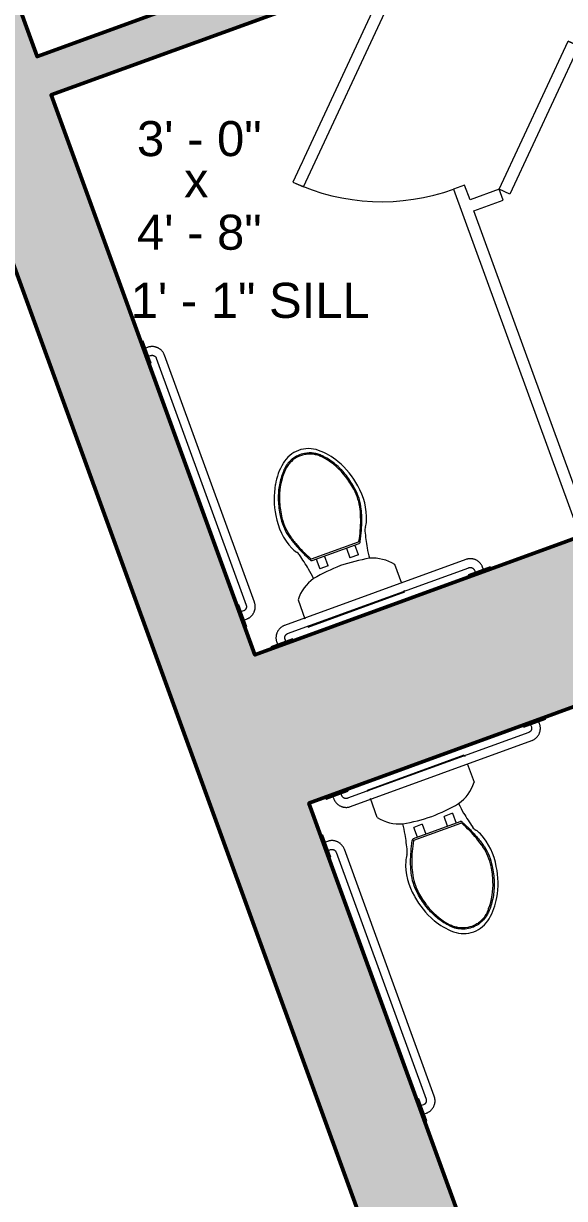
# Model space of a CAD drawing. Header units: inches. Extents: x -2078 to 106214, y -964 to 6385.
# Drawn here: x 8342.6 to 8435.2, y 4435.1 to 4636.2 of the extents above; entities that cross this region are included whole.
import ezdxf

# ---------------------------------------------------------------- set-up
doc = ezdxf.new("R2010")
doc.units = ezdxf.units.IN
doc.header["$MEASUREMENT"] = 0
for name, color, linetype, lineweight in [('A-ANNO', 2, 'Continuous', 5), ('A-ANNO-DIMS', 1, 'Continuous', 9), ('A-DOOR', 1, 'Continuous', 18), ('A-FIXT', 150, 'Continuous', 9), ('A-GENM', 13, 'Continuous', 9), ('A-WALL', 3, 'Continuous', 40)]:
    doc.layers.add(name, color=color, linetype=linetype, lineweight=lineweight)
doc.layers.add('A-HATCH', color=9, linetype='Continuous')
doc.styles.add('Arial_1', font='arial.ttf', dxfattribs={"height": 0.0625})
doc.styles.add('Arial_2', font='arial.ttf', dxfattribs={"height": 3})
doc.styles.add('Jay Cad', font='arial.ttf', dxfattribs={"height": 0.125})
doc.dimstyles.new('Jay Cad - DIMS', dxfattribs={"dimtxt": 0.125, "dimasz": 0.09375, "dimexe": 0.09375, "dimexo": 0.09375, "dimgap": 0.046875, "dimtad": 1, "dimdec": 1, "dimzin": 0, "dimdsep": 46, "dimlunit": 4, "dimtxsty": 'Jay Cad', "dimblk": 'ARCHTICK', "dimcen": 0.09, "dimclrd": 1, "dimclre": 1, "dimclrt": 256, "dimadec": 0, "dimazin": 0, "dimtfac": 1, "dimtdec": 1, "dimtofl": 0, "dimtmove": 1, "dimatfit": 3, "dimfxl": 1, "dimtolj": 1, "dimtzin": 0, "dimarcsym": 0})

# ---------------------------------------------------------------- blocks, each defined once
blk = doc.blocks.new('JC_DOOR_SINGLE PANEL - SINGLE DOOR-1494747-Munger Science Center _ Ahmanson Lecture Hall-1st Floor')
at = {"layer": 'A-DOOR', "lineweight": 20}
for p, q in [((-7.46, 26.46), (-8.87, 25.04)), ((18, 1), (-7.46, 26.46)), ((-8.87, 25.04), (16.59, -0.41)), ((16.59, -0.41), (18, 1))]:
    blk.add_line(p, q, dxfattribs=at)
at = {"layer": 'A-DOOR', "lineweight": 9}
blk.add_arc((18, 1), 36, 135, 180, dxfattribs=at)
blk = doc.blocks.new('JC_DOOR_SINGLE PANEL - SINGLE DOOR-1495597-Munger Science Center _ Ahmanson Lecture Hall-1st Floor')
at = {"layer": 'A-DOOR', "lineweight": 20}
for p, q in [((-7.21, -19.38), (12.59, 0.41)), ((12.59, 0.41), (14, -1)), ((14, -1), (-5.8, -20.8)), ((-5.8, -20.8), (-7.21, -19.38))]:
    blk.add_line(p, q, dxfattribs=at)
at = {"layer": 'A-DOOR', "lineweight": 9}
blk.add_arc((14, -1), 28, 180, 225, dxfattribs=at)
blk = doc.blocks.new('BEST_Toilet-Floor_Mount-KOHLER-Cimarron-K-5310 - Not A Type-See Type Catalog-832360-Munger Science Center _ Ahmanson Lecture Hall-1st Floor')
at = {"layer": 'A-FIXT'}
for p, q in [((8.81, -1), (-8.81, -1)), ((-8.81, -1), (-8.81, -1.27)), ((8.81, -1.27), (8.81, -1)), ((-8.81, -2.53), (-8.81, -5.97)), ((8.81, -5.97), (8.81, -2.53)), ((-3.52, -9.7), (-1.99, -9.7)), ((-3.52, -9.7), (-3.52, -11.48)), ((-1.99, -11.48), (-1.99, -9.7)), ((1.99, -9.7), (3.52, -9.7)), ((1.99, -9.7), (1.99, -11.48)), ((3.52, -11.48), (3.52, -9.7)), ((4.25, -11.48), (-4.3, -11.48)), ((4.25, -11.78), (-4.3, -11.78))]:
    blk.add_line(p, q, dxfattribs=at)
for centre, radius, start, end in [((-3.19, -1.64), 7.1, 217.5906, 254.5518), ((3.19, -1.64), 7.1, 285.4482, 322.4094), ((-23.44, -6.86), 18.43, 349.205, 354.9347), ((0.79, 24.01), 33.02, 259.7563, 268.6223), ((-0.79, 24.01), 33.02, 271.3777, 280.2437), ((23.44, -6.86), 18.43, 185.0653, 190.795), ((-51.02, -1.6), 46.51, 345.6648, 349.205), ((-4.3, -11.77), 0.299, 90, 175.6962), ((4.25, -11.77), 0.299, 4.3025, 90), ((51.02, -1.6), 46.51, 190.795, 194.3352), ((-3.34, -16.09), 3.75, 141.6816, 157.4214), ((-7.65, -12.68), 1.75, 321.6816, 345.6648), ((7.65, -12.68), 1.75, 194.3352, 218.3184), ((3.34, -16.09), 3.75, 22.5786, 38.3184), ((3.26, -18.83), 10.9, 157.4214, 190.5786), ((-3.26, -18.83), 10.9, 349.4214, 22.5786), ((6.84, -18.72), 14.45, 188.417, 209.583), ((-6.84, -18.72), 14.45, 330.417, 351.583), ((3.58, -20.57), 10.69, 209.583, 230.417), ((-3.58, -20.57), 10.69, 309.583, 330.417), ((0.06, -24.83), 5.17, 230.417, 269.359), ((-0.06, -24.83), 5.17, 270.641, 309.583)]:
    blk.add_arc(centre, radius, start, end, dxfattribs=at)
for centre, major_axis, ratio, start_param, end_param in [((14.76, -22.69), (-6.72, 21.01), 0.99726, 0.748253, 0.914402), ((-4.29, -11.92), (-0.144, 0), 0.998055, 4.719691, 5.772222), ((4.25, -11.92), (0.144, 0), 0.99807, 0.508647, 1.561187), ((-14.8, -22.7), (5.52, 21.36), 0.996876, 5.312572, 5.478562), ((10.53, -21.15), (-5.73, 16.58), 0.997479, 0.891055, 0.994325), ((-10.58, -21.15), (5.42, 16.69), 0.997344, 5.270344, 5.373801), ((2.53, -19.12), (-5.56, 7.41), 0.998758, 0.685563, 1.075947), ((-2.58, -19.12), (5.48, 7.47), 0.998725, 5.196526, 5.58692), ((10.16, -17.99), (-7.42, 15.32), 0.996871, 1.268614, 1.423842), ((-10.22, -17.99), (7.53, 15.27), 0.997058, 4.86643, 5.021783), ((5.05, -19.56), (-6.32, 9.77), 0.999003, 1.302763, 1.707421), ((-5.1, -19.56), (6.48, 9.66), 0.999368, 4.593631, 4.996279), ((5.41, -19.26), (-8.84, 8.28), 0.998783, 1.463765, 1.511024), ((-5.46, -19.26), (8.86, 8.26), 0.998854, 4.77451, 4.823535)]:
    blk.add_ellipse(centre, major_axis=major_axis, ratio=ratio, start_param=start_param, end_param=end_param, dxfattribs=at)
for points in [[(-4.59, -11.75), (-4.9, -12.29), (-5.45, -13.39), (-5.92, -14.53), (-6.13, -15.11)], [(6.08, -15.1), (5.87, -14.53), (5.4, -13.39), (4.85, -12.29), (4.54, -11.75)], [(-6.13, -15.11), (-6.23, -15.4), (-6.42, -15.97), (-6.59, -16.56), (-6.66, -16.86)], [(6.61, -16.86), (6.54, -16.56), (6.37, -15.97), (6.18, -15.39), (6.08, -15.1)], [(-6.66, -16.86), (-6.81, -17.46), (-6.98, -18.68), (-6.92, -19.92), (-6.82, -20.53)], [(6.78, -20.53), (6.87, -19.92), (6.93, -18.68), (6.76, -17.46), (6.61, -16.86)], [(-6.82, -20.53), (-6.76, -20.97), (-6.59, -21.84), (-6.36, -22.7), (-6.22, -23.13)], [(6.17, -23.13), (6.31, -22.7), (6.54, -21.84), (6.71, -20.97), (6.78, -20.53)], [(-6.22, -23.13), (-5.98, -23.89), (-5.35, -25.36), (-4.43, -26.68), (-3.91, -27.28)], [(3.87, -27.26), (4.39, -26.66), (5.3, -25.35), (5.93, -23.89), (6.17, -23.13)], [(-3.91, -27.28), (-3.84, -27.35), (-3.72, -27.5), (-3.59, -27.64), (-3.52, -27.71)]]:
    blk.add_open_spline(points, degree=3, dxfattribs=at)
for points, knots in [([(-3.51, -27.71), (-3.33, -27.9), (-2.95, -28.25), (-2.07, -28.82), (-0.94, -29.2), (0.37, -29.25), (1.33, -29.05), (2.06, -28.75), (2.57, -28.47), (3.05, -28.12), (3.33, -27.86), (3.47, -27.71)], [0, 0, 0, 0, 0.1, 0.2, 0.4, 0.55, 0.7, 0.775, 0.85, 0.925, 1, 1, 1, 1]), ([(-3.37, -27.58), (-3.2, -27.76), (-2.83, -28.09), (-2.19, -28.5), (-1.5, -28.79), (-0.53, -29.04), (0.73, -29.04), (1.93, -28.63), (2.78, -28.09), (3.15, -27.76), (3.32, -27.58)], [0, 0, 0, 0, 0.1, 0.2, 0.3, 0.4, 0.6, 0.8, 0.9, 1, 1, 1, 1]), ([(3.47, -27.71), (3.53, -27.64), (3.67, -27.49), (3.8, -27.34), (3.87, -27.26)], [-1.50814179, -1.50814179, -1.50814179, -1.50814179, -1.48416303, -1.45965057, -1.45965057, -1.45965057, -1.45965057])]:
    blk.add_open_spline(points, degree=3, knots=knots, dxfattribs=at)
blk = doc.blocks.new('3 - 3-1497018-Munger Science Center _ Ahmanson Lecture Hall-1st Floor')
at = {"layer": 'A-GENM'}
for p, q in [((35.79, 7), (-9.21, 7)), ((-10.71, 4.37), (-12.71, 4.37)), ((-12.71, 4.37), (-12.71, 4)), ((-11.46, 4.75), (-11.46, 4.37)), ((-8.71, 4.37), (-10.71, 4.37)), ((-9.96, 4.37), (-9.96, 4.75)), ((-9.21, 5.5), (35.79, 5.5)), ((-8.71, 4), (-8.71, 4.37)), ((35.29, 4.37), (35.29, 4)), ((37.29, 4.37), (35.29, 4.37)), ((36.54, 4.75), (36.54, 4.37)), ((39.29, 4.37), (37.29, 4.37)), ((38.04, 4.37), (38.04, 4.75)), ((39.29, 4), (39.29, 4.37))]:
    blk.add_line(p, q, dxfattribs=at)
at = {"layer": 'A-GENM', "flags": 128}
for points in [[(-9.21, 7), (-9.3, 7), (-9.39, 6.99), (-9.48, 6.98), (-9.57, 6.97), (-9.66, 6.96), (-9.75, 6.94), (-9.83, 6.91), (-9.92, 6.89), (-10, 6.86), (-10.09, 6.82), (-10.17, 6.79), (-10.25, 6.75), (-10.33, 6.7), (-10.41, 6.66), (-10.48, 6.61), (-10.55, 6.55), (-10.63, 6.5), (-10.69, 6.44), (-10.76, 6.38), (-10.82, 6.32), (-10.89, 6.25), (-10.94, 6.18), (-11, 6.11), (-11.05, 6.04), (-11.1, 5.97), (-11.15, 5.89), (-11.19, 5.81), (-11.24, 5.73), (-11.27, 5.65), (-11.31, 5.57), (-11.34, 5.48), (-11.37, 5.4), (-11.39, 5.31), (-11.41, 5.22), (-11.43, 5.13), (-11.44, 5.04), (-11.45, 4.95), (-11.46, 4.86), (-11.46, 4.77), (-11.46, 4.75)], [(38.04, 4.75), (38.04, 4.84), (38.03, 4.93), (38.02, 5.02), (38.01, 5.11), (37.99, 5.2), (37.98, 5.28), (37.95, 5.37), (37.93, 5.46), (37.9, 5.54), (37.86, 5.63), (37.83, 5.71), (37.79, 5.79), (37.74, 5.87), (37.7, 5.95), (37.65, 6.02), (37.59, 6.09), (37.54, 6.16), (37.48, 6.23), (37.42, 6.3), (37.36, 6.36), (37.29, 6.43), (37.22, 6.48), (37.15, 6.54), (37.08, 6.59), (37.01, 6.64), (36.93, 6.69), (36.85, 6.73), (36.77, 6.78), (36.69, 6.81), (36.6, 6.85), (36.52, 6.88), (36.43, 6.91), (36.35, 6.93), (36.26, 6.95), (36.17, 6.97), (36.08, 6.98), (35.99, 6.99), (35.9, 7), (35.81, 7), (35.79, 7)], [(-9.96, 4.75), (-9.96, 4.78), (-9.96, 4.81), (-9.96, 4.84), (-9.95, 4.87), (-9.95, 4.9), (-9.94, 4.93), (-9.93, 4.96), (-9.92, 4.99), (-9.91, 5.01), (-9.9, 5.04), (-9.89, 5.07), (-9.88, 5.1), (-9.86, 5.12), (-9.85, 5.15), (-9.83, 5.17), (-9.81, 5.2), (-9.79, 5.22), (-9.77, 5.24), (-9.75, 5.27), (-9.73, 5.29), (-9.71, 5.31), (-9.69, 5.33), (-9.66, 5.35), (-9.64, 5.36), (-9.62, 5.38), (-9.59, 5.4), (-9.56, 5.41), (-9.54, 5.43), (-9.51, 5.44), (-9.48, 5.45), (-9.45, 5.46), (-9.43, 5.47), (-9.4, 5.48), (-9.37, 5.48), (-9.34, 5.49), (-9.31, 5.49), (-9.28, 5.5), (-9.25, 5.5), (-9.22, 5.5), (-9.21, 5.5)], [(35.79, 5.5), (35.82, 5.5), (35.85, 5.5), (35.88, 5.49), (35.91, 5.49), (35.94, 5.49), (35.97, 5.48), (36, 5.47), (36.03, 5.46), (36.05, 5.45), (36.08, 5.44), (36.11, 5.43), (36.14, 5.42), (36.16, 5.4), (36.19, 5.39), (36.21, 5.37), (36.24, 5.35), (36.26, 5.33), (36.28, 5.31), (36.31, 5.29), (36.33, 5.27), (36.35, 5.25), (36.37, 5.23), (36.39, 5.2), (36.4, 5.18), (36.42, 5.16), (36.44, 5.13), (36.45, 5.1), (36.46, 5.08), (36.48, 5.05), (36.49, 5.02), (36.5, 4.99), (36.51, 4.97), (36.52, 4.94), (36.52, 4.91), (36.53, 4.88), (36.53, 4.85), (36.54, 4.82), (36.54, 4.79), (36.54, 4.76), (36.54, 4.75)]]:
    blk.add_lwpolyline(points, dxfattribs=at)
blk = doc.blocks.new('3 - 3-1497162-Munger Science Center _ Ahmanson Lecture Hall-1st Floor')
at = {"layer": 'A-GENM'}
for p, q in [((23.79, 8), (-9.21, 8)), ((-9.21, 6.5), (23.79, 6.5)), ((-12.71, 5.37), (-12.71, 5)), ((-10.71, 5.37), (-12.71, 5.37)), ((-11.46, 5.75), (-11.46, 5.37)), ((-8.71, 5.37), (-10.71, 5.37)), ((-9.96, 5.37), (-9.96, 5.75)), ((-8.71, 5), (-8.71, 5.37)), ((23.29, 5.37), (23.29, 5)), ((25.29, 5.37), (23.29, 5.37)), ((24.54, 5.75), (24.54, 5.37)), ((27.29, 5.37), (25.29, 5.37)), ((26.04, 5.37), (26.04, 5.75)), ((27.29, 5), (27.29, 5.37))]:
    blk.add_line(p, q, dxfattribs=at)
at = {"layer": 'A-GENM', "flags": 128}
for points in [[(-9.21, 8), (-9.3, 8), (-9.39, 7.99), (-9.48, 7.98), (-9.57, 7.97), (-9.66, 7.96), (-9.75, 7.94), (-9.83, 7.91), (-9.92, 7.89), (-10, 7.86), (-10.09, 7.82), (-10.17, 7.79), (-10.25, 7.75), (-10.33, 7.7), (-10.41, 7.66), (-10.48, 7.61), (-10.55, 7.55), (-10.63, 7.5), (-10.69, 7.44), (-10.76, 7.38), (-10.82, 7.32), (-10.89, 7.25), (-10.94, 7.18), (-11, 7.11), (-11.05, 7.04), (-11.1, 6.97), (-11.15, 6.89), (-11.19, 6.81), (-11.24, 6.73), (-11.27, 6.65), (-11.31, 6.57), (-11.34, 6.48), (-11.37, 6.4), (-11.39, 6.31), (-11.41, 6.22), (-11.43, 6.13), (-11.44, 6.04), (-11.45, 5.95), (-11.46, 5.86), (-11.46, 5.77), (-11.46, 5.75)], [(-9.96, 5.75), (-9.96, 5.78), (-9.96, 5.81), (-9.96, 5.84), (-9.95, 5.87), (-9.95, 5.9), (-9.94, 5.93), (-9.93, 5.96), (-9.92, 5.99), (-9.91, 6.01), (-9.9, 6.04), (-9.89, 6.07), (-9.88, 6.1), (-9.86, 6.12), (-9.85, 6.15), (-9.83, 6.17), (-9.81, 6.2), (-9.79, 6.22), (-9.77, 6.24), (-9.75, 6.27), (-9.73, 6.29), (-9.71, 6.31), (-9.69, 6.33), (-9.66, 6.35), (-9.64, 6.36), (-9.62, 6.38), (-9.59, 6.4), (-9.56, 6.41), (-9.54, 6.43), (-9.51, 6.44), (-9.48, 6.45), (-9.45, 6.46), (-9.43, 6.47), (-9.4, 6.48), (-9.37, 6.48), (-9.34, 6.49), (-9.31, 6.49), (-9.28, 6.5), (-9.25, 6.5), (-9.22, 6.5), (-9.21, 6.5)], [(26.04, 5.75), (26.04, 5.84), (26.03, 5.93), (26.02, 6.02), (26.01, 6.11), (25.99, 6.2), (25.98, 6.28), (25.95, 6.37), (25.93, 6.46), (25.9, 6.54), (25.86, 6.63), (25.83, 6.71), (25.79, 6.79), (25.74, 6.87), (25.7, 6.95), (25.65, 7.02), (25.59, 7.09), (25.54, 7.16), (25.48, 7.23), (25.42, 7.3), (25.36, 7.36), (25.29, 7.43), (25.22, 7.48), (25.15, 7.54), (25.08, 7.59), (25.01, 7.64), (24.93, 7.69), (24.85, 7.73), (24.77, 7.78), (24.69, 7.81), (24.6, 7.85), (24.52, 7.88), (24.43, 7.91), (24.35, 7.93), (24.26, 7.95), (24.17, 7.97), (24.08, 7.98), (23.99, 7.99), (23.9, 8), (23.81, 8), (23.79, 8)], [(23.79, 6.5), (23.82, 6.5), (23.85, 6.5), (23.88, 6.49), (23.91, 6.49), (23.94, 6.49), (23.97, 6.48), (24, 6.47), (24.03, 6.46), (24.05, 6.45), (24.08, 6.44), (24.11, 6.43), (24.14, 6.42), (24.16, 6.4), (24.19, 6.39), (24.21, 6.37), (24.24, 6.35), (24.26, 6.33), (24.28, 6.31), (24.31, 6.29), (24.33, 6.27), (24.35, 6.25), (24.37, 6.23), (24.39, 6.2), (24.4, 6.18), (24.42, 6.16), (24.44, 6.13), (24.45, 6.1), (24.46, 6.08), (24.48, 6.05), (24.49, 6.02), (24.5, 5.99), (24.51, 5.97), (24.52, 5.94), (24.52, 5.91), (24.53, 5.88), (24.53, 5.85), (24.54, 5.82), (24.54, 5.79), (24.54, 5.76), (24.54, 5.75)]]:
    blk.add_lwpolyline(points, dxfattribs=at)
blk = doc.blocks.new('BEST_Toilet-Floor_Mount-KOHLER-Cimarron-K-5310 - Not A Type-See Type Catalog-1501776-Munger Science Center _ Ahmanson Lecture Hall-1st Floor')
at = {"layer": 'A-FIXT'}
for p, q in [((4.25, 11.78), (-4.3, 11.78)), ((4.25, 11.48), (-4.3, 11.48)), ((-3.52, 9.7), (-3.52, 11.48)), ((-1.99, 11.48), (-1.99, 9.7)), ((1.99, 9.7), (1.99, 11.48)), ((3.52, 11.48), (3.52, 9.7)), ((-3.52, 9.7), (-1.99, 9.7)), ((1.99, 9.7), (3.52, 9.7)), ((-8.81, 2.53), (-8.81, 5.97)), ((8.81, 5.97), (8.81, 2.53)), ((-8.81, 1), (-8.81, 1.27)), ((8.81, 1), (-8.81, 1)), ((8.81, 1.27), (8.81, 1))]:
    blk.add_line(p, q, dxfattribs=at)
for centre, radius, start, end in [((3.58, 20.57), 10.69, 129.583, 150.417), ((0.06, 24.83), 5.17, 90.641, 129.583), ((-0.06, 24.83), 5.17, 50.417, 89.359), ((-3.58, 20.57), 10.69, 29.583, 50.417), ((6.84, 18.72), 14.45, 150.417, 171.583), ((-6.84, 18.72), 14.45, 8.417, 29.583), ((3.26, 18.83), 10.9, 169.4214, 202.5786), ((-3.26, 18.83), 10.9, 337.4214, 10.5786), ((-3.34, 16.09), 3.75, 202.5786, 218.3184), ((3.34, 16.09), 3.75, 321.6816, 337.4214), ((-7.65, 12.68), 1.75, 14.3352, 38.3184), ((-51.02, 1.6), 46.51, 10.795, 14.3352), ((51.02, 1.6), 46.51, 165.6648, 169.205), ((7.65, 12.68), 1.75, 141.6816, 165.6648), ((-23.44, 6.86), 18.43, 5.0653, 10.795), ((-4.3, 11.77), 0.299, 184.3038, 270), ((4.25, 11.77), 0.299, 270, 355.6975), ((23.44, 6.86), 18.43, 169.205, 174.9347), ((-3.19, 1.64), 7.1, 105.4482, 142.4094), ((0.79, -24.01), 33.02, 91.3777, 100.2437), ((-0.79, -24.01), 33.02, 79.7563, 88.6223), ((3.19, 1.64), 7.1, 37.5906, 74.5518)]:
    blk.add_arc(centre, radius, start, end, dxfattribs=at)
for centre, major_axis, ratio, start_param, end_param in [((5.05, 19.56), (6.32, 9.77), 0.999003, 1.434171, 1.838829), ((5.41, 19.26), (8.84, 8.28), 0.998783, 1.630569, 1.677828), ((-5.46, 19.26), (-8.86, 8.26), 0.998854, 4.601243, 4.650268), ((-5.1, 19.56), (-6.48, 9.66), 0.999368, 4.428499, 4.831147), ((10.16, 17.99), (7.42, 15.32), 0.996871, 1.71775, 1.872979), ((-10.22, 17.99), (-7.53, 15.27), 0.997058, 4.402994, 4.558348), ((2.53, 19.12), (5.56, 7.41), 0.998758, 2.065645, 2.45603), ((-2.58, 19.12), (-5.48, 7.47), 0.998725, 3.837858, 4.228252), ((10.53, 21.15), (5.73, 16.58), 0.997479, 2.147268, 2.250537), ((-10.58, 21.15), (-5.42, 16.69), 0.997344, 4.050977, 4.154434), ((14.76, 22.69), (6.72, 21.01), 0.99726, 2.22719, 2.39334), ((-14.8, 22.7), (-5.52, 21.36), 0.996876, 3.946216, 4.112206), ((-4.29, 11.92), (0.144, 0), 0.998055, 3.652556, 4.705087), ((4.25, 11.92), (-0.144, 0), 0.99807, 1.580406, 2.632946)]:
    blk.add_ellipse(centre, major_axis=major_axis, ratio=ratio, start_param=start_param, end_param=end_param, dxfattribs=at)
for points, knots in [([(-3.51, 27.71), (-3.33, 27.9), (-2.95, 28.25), (-2.07, 28.82), (-0.94, 29.2), (0.37, 29.25), (1.33, 29.05), (2.06, 28.75), (2.57, 28.47), (3.05, 28.12), (3.33, 27.86), (3.47, 27.71)], [0, 0, 0, 0, 0.1, 0.2, 0.4, 0.55, 0.7, 0.775, 0.85, 0.925, 1, 1, 1, 1]), ([(-3.37, 27.58), (-3.2, 27.76), (-2.83, 28.09), (-2.19, 28.5), (-1.5, 28.79), (-0.53, 29.04), (0.73, 29.04), (1.93, 28.63), (2.78, 28.09), (3.15, 27.76), (3.32, 27.58)], [0, 0, 0, 0, 0.1, 0.2, 0.3, 0.4, 0.6, 0.8, 0.9, 1, 1, 1, 1]), ([(3.47, 27.71), (3.53, 27.64), (3.67, 27.49), (3.8, 27.34), (3.87, 27.26)], [-1.50814179, -1.50814179, -1.50814179, -1.50814179, -1.48416303, -1.45965057, -1.45965057, -1.45965057, -1.45965057])]:
    blk.add_open_spline(points, degree=3, knots=knots, dxfattribs=at)
for points in [[(-6.22, 23.13), (-5.98, 23.89), (-5.35, 25.36), (-4.43, 26.68), (-3.91, 27.28)], [(-3.91, 27.28), (-3.84, 27.35), (-3.72, 27.5), (-3.59, 27.64), (-3.52, 27.71)], [(3.87, 27.26), (4.39, 26.66), (5.3, 25.35), (5.93, 23.89), (6.17, 23.13)], [(-6.82, 20.53), (-6.76, 20.97), (-6.59, 21.84), (-6.36, 22.7), (-6.22, 23.13)], [(6.17, 23.13), (6.31, 22.7), (6.54, 21.84), (6.71, 20.97), (6.78, 20.53)], [(-6.66, 16.86), (-6.81, 17.46), (-6.98, 18.68), (-6.92, 19.92), (-6.82, 20.53)], [(6.78, 20.53), (6.87, 19.92), (6.93, 18.68), (6.76, 17.46), (6.61, 16.86)], [(-6.13, 15.11), (-6.23, 15.4), (-6.42, 15.97), (-6.59, 16.56), (-6.66, 16.86)], [(6.61, 16.86), (6.54, 16.56), (6.37, 15.97), (6.18, 15.39), (6.08, 15.1)], [(-4.59, 11.75), (-4.9, 12.29), (-5.45, 13.39), (-5.92, 14.53), (-6.13, 15.11)], [(6.08, 15.1), (5.87, 14.53), (5.4, 13.39), (4.85, 12.29), (4.54, 11.75)]]:
    blk.add_open_spline(points, degree=3, dxfattribs=at)
blk = doc.blocks.new('3 - 3-1501778-Munger Science Center _ Ahmanson Lecture Hall-1st Floor')
at = {"layer": 'A-GENM'}
for p, q in [((-12.71, -5), (-12.71, -5.38)), ((-12.71, -5.38), (-12.66, -5.38)), ((-12.64, -5.38), (-10.71, -5.38)), ((-11.46, -5.38), (-11.46, -5.75)), ((-10.71, -5.38), (-8.71, -5.38)), ((-9.96, -5.75), (-9.96, -5.38)), ((-8.71, -5.38), (-8.71, -5)), ((23.29, -5), (23.29, -5.38)), ((23.29, -5.38), (25.29, -5.38)), ((24.54, -5.38), (24.54, -5.75)), ((25.29, -5.38), (27.29, -5.38)), ((26.04, -5.75), (26.04, -5.38)), ((27.29, -5.38), (27.29, -5)), ((23.79, -6.5), (-9.21, -6.5)), ((-9.21, -8), (23.79, -8))]:
    blk.add_line(p, q, dxfattribs=at)
at = {"layer": 'A-GENM', "flags": 128}
for points in [[(-11.46, -5.75), (-11.46, -5.84), (-11.45, -5.93), (-11.44, -6.02), (-11.43, -6.11), (-11.42, -6.2), (-11.4, -6.28), (-11.37, -6.37), (-11.35, -6.46), (-11.32, -6.54), (-11.28, -6.63), (-11.25, -6.71), (-11.21, -6.79), (-11.16, -6.87), (-11.12, -6.95), (-11.07, -7.02), (-11.02, -7.09), (-10.96, -7.16), (-10.9, -7.23), (-10.84, -7.3), (-10.78, -7.36), (-10.71, -7.43), (-10.64, -7.48), (-10.57, -7.54), (-10.5, -7.59), (-10.43, -7.64), (-10.35, -7.69), (-10.27, -7.73), (-10.19, -7.78), (-10.11, -7.81), (-10.03, -7.85), (-9.94, -7.88), (-9.86, -7.91), (-9.77, -7.93), (-9.68, -7.95), (-9.59, -7.97), (-9.5, -7.98), (-9.41, -7.99), (-9.32, -8), (-9.23, -8), (-9.21, -8)], [(-9.21, -6.5), (-9.24, -6.5), (-9.27, -6.5), (-9.3, -6.49), (-9.33, -6.49), (-9.36, -6.49), (-9.39, -6.48), (-9.42, -6.47), (-9.45, -6.46), (-9.47, -6.45), (-9.5, -6.44), (-9.53, -6.43), (-9.56, -6.42), (-9.58, -6.4), (-9.61, -6.39), (-9.63, -6.37), (-9.66, -6.35), (-9.68, -6.33), (-9.71, -6.31), (-9.73, -6.29), (-9.75, -6.27), (-9.77, -6.25), (-9.79, -6.23), (-9.81, -6.2), (-9.82, -6.18), (-9.84, -6.16), (-9.86, -6.13), (-9.87, -6.1), (-9.89, -6.08), (-9.9, -6.05), (-9.91, -6.02), (-9.92, -5.99), (-9.93, -5.97), (-9.94, -5.94), (-9.94, -5.91), (-9.95, -5.88), (-9.95, -5.85), (-9.96, -5.82), (-9.96, -5.79), (-9.96, -5.76), (-9.96, -5.75)], [(23.79, -8), (23.88, -8), (23.97, -7.99), (24.06, -7.98), (24.15, -7.97), (24.24, -7.96), (24.32, -7.94), (24.41, -7.91), (24.5, -7.89), (24.58, -7.86), (24.67, -7.82), (24.75, -7.79), (24.83, -7.75), (24.91, -7.7), (24.98, -7.66), (25.06, -7.61), (25.13, -7.55), (25.2, -7.5), (25.27, -7.44), (25.34, -7.38), (25.4, -7.32), (25.46, -7.25), (25.52, -7.18), (25.58, -7.11), (25.63, -7.04), (25.68, -6.97), (25.73, -6.89), (25.77, -6.81), (25.81, -6.73), (25.85, -6.65), (25.89, -6.57), (25.92, -6.48), (25.95, -6.4), (25.97, -6.31), (25.99, -6.22), (26.01, -6.13), (26.02, -6.04), (26.03, -5.95), (26.04, -5.86), (26.04, -5.77), (26.04, -5.75)], [(24.54, -5.75), (24.54, -5.78), (24.54, -5.81), (24.53, -5.84), (24.53, -5.87), (24.52, -5.9), (24.52, -5.93), (24.51, -5.96), (24.5, -5.99), (24.49, -6.01), (24.48, -6.04), (24.47, -6.07), (24.45, -6.1), (24.44, -6.12), (24.42, -6.15), (24.41, -6.17), (24.39, -6.2), (24.37, -6.22), (24.35, -6.24), (24.33, -6.27), (24.31, -6.29), (24.29, -6.31), (24.27, -6.33), (24.24, -6.35), (24.22, -6.36), (24.19, -6.38), (24.17, -6.4), (24.14, -6.41), (24.12, -6.43), (24.09, -6.44), (24.06, -6.45), (24.03, -6.46), (24, -6.47), (23.98, -6.48), (23.95, -6.48), (23.92, -6.49), (23.89, -6.49), (23.86, -6.5), (23.83, -6.5), (23.8, -6.5), (23.79, -6.5)]]:
    blk.add_lwpolyline(points, dxfattribs=at)
blk = doc.blocks.new('JC- existing door Tag_quad - JC- existing door Tag_quad-839775-Munger Science Center _ Ahmanson Lecture Hall-1st Floor')
at = {"layer": 'A-ANNO', "insert": (-0.0234, 0.0378), "char_height": 0.0625, "width": 0.0505, "attachment_point": 1, "style": 'Arial_1', "bg_fill": 3, "box_fill_scale": 1.25, "bg_fill_color": 256, "bg_fill_true_color": 13158600, "bg_fill_transparency": 0}
blk.add_mtext('x', dxfattribs=at)
blk = doc.blocks.new('_ArchTick')
at = {"color": 0, "linetype": 'ByBlock', "const_width": 0.15}
blk.add_lwpolyline([(-0.5, -0.5), (0.5, 0.5)], dxfattribs=at)
blk = doc.blocks.new('*D3372')
at = {"layer": 'A-ANNO-DIMS', "color": 1, "lineweight": -2, "transparency": 16777216}
for p, q in [((8523.47, 5036.16), (8472.09, 5178.19)), ((7224.54, 4717.33), (8475.15, 5169.72)), ((7295.18, 4522.05), (7221.48, 4725.79))]:
    blk.add_line(p, q, dxfattribs=at)
at = {"layer": 'Defpoints', "color": 0, "transparency": 16777216}
for p in [(8475.15, 5169.72), (8526.53, 5027.69), (7298.24, 4513.59)]:
    blk.add_point(p, dxfattribs=at)
at = {"layer": 'A-ANNO-DIMS', "color": 1, "lineweight": -2, "transparency": 16777216, "xscale": 9, "yscale": 9, "zscale": 9}
for p, rotation in [((8475.15, 5169.72), 19.8872031304387), ((7224.54, 4717.33), 199.8872031304387)]:
    blk.add_blockref('_ArchTick', p, dxfattribs=dict(at, rotation=rotation))
at = {"layer": 'A-ANNO-DIMS', "color": 2, "transparency": 16777216, "insert": (7846.23, 4953.52), "char_height": 12, "width": 2.0166, "attachment_point": 5, "rotation": 19.8872, "style": 'Jay Cad'}
blk.add_mtext('\\A1;110\'-10"', dxfattribs=at)

msp = doc.modelspace()

# ---------------------------------------------------------------- linework, layer by layer
at = {"layer": 'A-WALL', "lineweight": 50}
msp.add_lwpolyline([(8396.577, 4649.407), (8344.894, 4630.595), (8330.529, 4670.063)], dxfattribs=at)
at = {"layer": 'A-WALL', "lineweight": 20}
msp.add_lwpolyline([(8439.71, 4549.11), (8419.669, 4604.172), (8424.664, 4605.99), (8423.98, 4607.869), (8418.985, 4606.051), (8418.061, 4608.591), (8416.182, 4607.907), (8437.831, 4548.426)], dxfattribs=at)

# ---------------------------------------------------------------- block references
at = {"layer": 'A-DOOR', "rotation": 199.9999999999997}
msp.add_blockref('JC_DOOR_SINGLE PANEL - SINGLE DOOR-1495597-Munger Science Center _ Ahmanson Lecture Hall-1st Floor', (8437.478, 4611.718), dxfattribs=at)
at = {"layer": 'A-FIXT'}
for name, p, rotation in [('BEST_Toilet-Floor_Mount-KOHLER-Cimarron-K-5310 - Not A Type-See Type Catalog-832360-Munger Science Center _ Ahmanson Lecture Hall-1st Floor', (8399.885, 4534.988), 199.9999999999997), ('BEST_Toilet-Floor_Mount-KOHLER-Cimarron-K-5310 - Not A Type-See Type Catalog-1501776-Munger Science Center _ Ahmanson Lecture Hall-1st Floor', (8409.359, 4508.958), 199.9999999999994)]:
    msp.add_blockref(name, p, dxfattribs=dict(at, rotation=rotation))
at = {"layer": 'A-GENM'}
for name, p, rotation in [('3 - 3-1497018-Munger Science Center _ Ahmanson Lecture Hall-1st Floor', (8363.267, 4568.419), 289.9999999999997), ('3 - 3-1497162-Munger Science Center _ Ahmanson Lecture Hall-1st Floor', (8398.647, 4528.844), 20.00000000000014), ('3 - 3-1501778-Munger Science Center _ Ahmanson Lecture Hall-1st Floor', (8404.461, 4512.869), 19.99999999999911), ('3 - 3-1497018-Munger Science Center _ Ahmanson Lecture Hall-1st Floor', (8394.049, 4483.847), 289.9999999999997)]:
    msp.add_blockref(name, p, dxfattribs=dict(at, rotation=rotation))

# ---------------------------------------------------------------- texts
at = {"layer": 'A-ANNO', "char_height": 6, "width": 26.967, "attachment_point": 1, "style": 'Arial_2', "bg_fill": 3, "box_fill_scale": 1.25, "bg_fill_color": 256, "bg_fill_true_color": 13158600, "bg_fill_transparency": 0}
for s, insert in [('3\' - 0"', (8361.979, 4619.544)), ('4\' - 8"', (8361.979, 4603.522))]:
    msp.add_mtext(s, dxfattribs=dict(at, insert=insert))
at = {"layer": 'A-ANNO', "insert": (8360.908, 4591.856), "char_height": 6, "width": 51.207, "attachment_point": 1, "style": 'Arial_2'}
msp.add_mtext('1\' - 1" SILL', dxfattribs=at)

# ---------------------------------------------------------------- next in the draw order: hatches: boundary and pattern name
at = {"layer": 'A-HATCH'}
h = msp.add_hatch(color=256, dxfattribs=at)
h.dxf.hatch_style = 1
h.paths.add_polyline_path([(7442.991, 4443.066), (7810.847, 4519.174), (7832.61, 4527.095), (7823.924, 4549.725), (7859.83, 4562.794), (7868.12, 4540.019), (7892.552, 4548.912), (7890.158, 4555.49), (7872.303, 4548.991), (7863.753, 4572.483), (7857.175, 4570.089), (7857.778, 4568.432), (7816.134, 4553.274), (7824.462, 4531.578), (7808.931, 4525.925), (7476.345, 4457.115), (7475.837, 4458.511), (7848.428, 4594.123), (7848.967, 4592.642), (7855.544, 4595.036), (7852.269, 4604.035), (7678.423, 4540.76), (7658.154, 4596.449), (7648.757, 4593.029), (7656.731, 4571.122), (7599.879, 4550.43), (7594.228, 4565.956), (7455.154, 4515.337), (7457.206, 4509.699), (7469.086, 4477.058), (7478.721, 4467.726), (7473.212, 4465.721), (7466.659, 4463.335), (7411.157, 4443.134), (7398.6, 4439.096), (7411.056, 4404.872), (7436.487, 4414.128), (7437.341, 4409.241), (7438.216, 4404.358), (7449.009, 4406.49), (7445.851, 4424.754)], flags=17)
h.paths.add_polyline_path([(7305.921, 4509.999), (7635.338, 4629.897), (7636.444, 4626.858), (7645.841, 4630.278), (7643.538, 4636.606), (7690.993, 4653.878), (7688.599, 4660.456), (7641.144, 4643.184), (7621.136, 4698.156), (7708.058, 4729.792), (7728.066, 4674.82), (7722.428, 4672.768), (7724.822, 4666.19), (7737.038, 4670.637), (7714.635, 4732.187), (8526.53, 5027.692), (9158.058, 5027.692), (9158.058, 5014.692), (9166.058, 5014.692), (9166.058, 5027.692), (10710.058, 5027.692), (10710.058, 4967.192), (10718.058, 4967.192), (10718.058, 4990.417), (10787.566, 4990.417), (10787.566, 4977.605), (10953.618, 4977.605), (10953.618, 4983.605), (10793.566, 4983.605), (10793.566, 4996.417), (10718.058, 4996.417), (10718.058, 5042.692), (8550.199, 5042.692), (7613.446, 4701.742), (7637.045, 4636.903), (7298.242, 4513.589), (7442.023, 4116.122), (7430.522, 4111.961), (7430.522, 3959.561), (7442.522, 3959.561), (7442.522, 4109.922), (7449.706, 4112.521)])
h.paths.add_polyline_path([(7455.986, 4371.173), (7445.194, 4369.041, 0.0691577), (7553.668, 4070.742), (7563.309, 4076.04, -0.0690822)], flags=17)
h.paths.add_polyline_path([(7589.831, 4028.68), (7580.647, 4044.49), (7571.005, 4039.192), (7573.37, 4035.064), (7575.752, 4030.945), (7550.14, 4021.623), (7562.639, 3987.281), (7652.949, 4020.151), (7651.19, 4024.983), (7693.927, 4047.907), (7698.054, 4036.567), (7855.922, 4094.027), (7850.282, 4109.525), (7893.018, 4132.449), (7901.028, 4110.444), (7991.238, 4143.278), (7972.966, 4193.48), (7978.369, 4195.446), (7974.265, 4206.723), (7931.078, 4191.004), (7599.267, 4013.018)], flags=17)
h.paths.add_polyline_path([(7962.832, 4604.342), (7960.438, 4610.919), (7936.006, 4602.027), (7925.745, 4630.218), (7910.71, 4624.745), (7930.564, 4570.196), (7923.986, 4567.802), (7926.381, 4561.224), (7932.958, 4563.619), (8052.495, 4235.196), (8041.923, 4231.348), (8046.027, 4220.072), (8051.9, 4222.21), (8119.518, 4036.432), (8139.251, 4043.615), (8054.516, 4276.423), (8083.646, 4287.026), (8081.594, 4292.664), (8052.464, 4282.062), (7938.4, 4595.449)], flags=17)
h.paths.add_polyline_path([(8154.984, 4000.389), (8135.251, 3993.206), (8144.058, 3969.009), (8186.344, 3984.4), (8183.608, 3991.918), (8161.055, 3983.709)], flags=17)
h.paths.add_polyline_path([(8250.711, 4007.832), (8235.676, 4002.36), (8232.942, 4009.874), (8223.075, 4006.282), (8225.811, 3998.765), (8228.16, 3999.62), (8236.189, 3977.562), (8258.741, 3985.77)], flags=17)
h.paths.add_polyline_path([(8453.557, 4082.059), (8456.846, 4083.256), (8454.11, 4090.774), (8443.304, 4086.841), (8446.168, 4078.972), (8431.132, 4073.5), (8439.302, 4051.054, 0.0010681), (8439.906, 4051.709), (8461.715, 4059.647)], flags=17)
h.paths.add_polyline_path([(8507.849, 4153.642), (8634.189, 4199.626), (8601.965, 4288.161), (8647.588, 4304.767), (8640.677, 4323.755), (8642.557, 4324.439), (8639.479, 4332.896), (8637.599, 4332.212), (8564.749, 4532.366), (8556.292, 4529.288), (8565.013, 4505.326), (8549.978, 4499.854), (8551.688, 4495.155), (8566.723, 4500.628), (8631.194, 4323.496), (8480.843, 4268.772), (8429.359, 4410.223), (8425.601, 4408.855), (8391.408, 4502.797), (8484.908, 4536.828), (8506.113, 4478.567), (8509.872, 4479.935), (8485.246, 4547.593), (8542.098, 4568.286), (8543.979, 4563.117), (8552.436, 4566.195), (8546.28, 4583.11), (8537.823, 4580.032), (8539.704, 4574.863), (8482.894, 4554.186), (8458.097, 4622.314), (8454.338, 4620.946), (8475.715, 4562.215), (8382.174, 4528.169), (8347.288, 4624.018), (8405.549, 4645.223), (8402.222, 4654.364), (8395.644, 4651.97), (8396.577, 4649.407), (8344.894, 4630.595), (8330.529, 4670.063), (8382.212, 4688.874), (8383.331, 4685.799), (8389.909, 4688.193), (8372.715, 4735.433), (8468.564, 4770.319), (8515.152, 4642.32), (8500.018, 4636.811), (8501.728, 4632.113), (8516.862, 4637.621), (8525.51, 4613.861), (8533.967, 4616.939), (8462.454, 4813.42), (8455.876, 4811.026), (8467.365, 4779.461), (8363.059, 4741.496), (8379.818, 4695.452), (8320.617, 4673.904), (8261.106, 4837.411), (8424.612, 4896.922), (8443.563, 4844.855), (8450.141, 4847.249), (8443.985, 4864.163), (8441.166, 4863.137), (8428.371, 4898.29), (8434.009, 4900.342), (8431.615, 4906.92), (8253.073, 4841.937), (8293.089, 4731.995), (8286.511, 4729.6), (8288.905, 4723.023), (8293.604, 4724.733), (8407.667, 4411.345), (8401.09, 4408.951), (8403.142, 4403.313), (8409.72, 4405.707), (8516.13, 4113.347), (8493.577, 4105.139), (8496.313, 4097.621), (8524.504, 4107.882)], flags=17)
h.paths.add_polyline_path([(8255.076, 4710.71), (8252.682, 4717.288), (7994.267, 4623.232), (7996.661, 4616.654)], flags=17)
h.paths.add_polyline_path([(8544.558, 4902.692), (8675.058, 4902.692), (8675.058, 4842.192), (8607.558, 4842.192), (8607.558, 4835.192), (8664.058, 4835.192), (8664.058, 4788.192), (8666.246, 4788.192), (8666.246, 4830.192), (8667.871, 4830.192), (8667.871, 4788.192), (8670.058, 4788.192), (8670.058, 4835.192), (8775.058, 4835.192), (8775.058, 4734.589), (8670.058, 4734.589), (8670.058, 4745.192), (8664.058, 4745.192), (8664.058, 4697.81), (8594.61, 4672.533), (8650.359, 4519.363), (8656.937, 4521.757), (8603.582, 4668.349), (8683.917, 4697.589), (8683.917, 4728.589), (8775.058, 4728.589), (8775.058, 4484.936), (8682.589, 4451.28), (8669.25, 4487.928), (8662.672, 4485.534), (8680.286, 4437.14), (8686.864, 4439.534), (8684.641, 4445.642), (8775.058, 4478.551), (8775.058, 4295.692), (8751.15, 4295.692), (8750.742, 4296.791), (8745.118, 4294.7), (8747.724, 4287.692), (8802.058, 4287.692), (8802.058, 4295.692), (8782.058, 4295.692), (8782.058, 4561.692), (8812.058, 4561.692), (8812.058, 4568.692), (8783.058, 4568.692), (8783.058, 4859.692), (8775.058, 4859.692), (8775.058, 4857.692), (8767.058, 4857.692), (8767.058, 4840.192), (8683.058, 4840.192), (8683.058, 4909.692), (8517.676, 4909.692), (8508.549, 4934.922), (8499.273, 4931.546), (8501.667, 4924.968), (8506.232, 4926.629), (8519.012, 4891.3), (8516.191, 4890.279), (8536.119, 4835.192), (8571.558, 4835.192), (8571.558, 4842.192), (8544.558, 4842.192)], flags=17)
h.paths.add_polyline_path([(8725.65, 4364.26), (8715.594, 4360.6), (8699.177, 4405.705), (8692.599, 4403.311), (8709.016, 4358.205), (8707.136, 4357.521), (8710.215, 4349.064), (8723.149, 4353.772), (8732.569, 4328.442), (8738.193, 4330.533)], flags=16)
h.paths.add_polyline_path([(8871.558, 4273.692), (8855.058, 4273.692), (8855.058, 4295.692), (8844.058, 4295.692), (8844.058, 4287.692), (8847.058, 4287.692), (8847.058, 4263.692), (8871.558, 4263.692)], flags=17)
h.paths.add_polyline_path([(9088.058, 4287.692), (9090.058, 4287.692), (9090.058, 4295.692), (9079.058, 4295.692), (9079.058, 4273.692), (9063.558, 4273.692), (9063.558, 4263.692), (9088.058, 4263.692)], flags=17)
h.paths.add_polyline_path([(9171.058, 4315.692), (9166.058, 4315.692), (9166.058, 4594.692), (9171.058, 4594.692), (9171.058, 4614.692), (9166.058, 4614.692), (9166.058, 4883.692), (9171.058, 4883.692), (9171.058, 4901.692), (9174.058, 4901.692), (9174.058, 4909.692), (9166.058, 4909.692), (9166.058, 4942.692), (9158.058, 4942.692), (9158.058, 4909.692), (9151.058, 4909.692), (9151.058, 4901.692), (9153.058, 4901.692), (9153.058, 4883.692), (9158.058, 4883.692), (9158.058, 4614.692), (9153.058, 4614.692), (9153.058, 4594.692), (9158.058, 4594.692), (9158.058, 4568.692), (9151.058, 4568.692), (9151.058, 4561.692), (9158.058, 4561.692), (9158.058, 4315.692), (9153.058, 4315.692), (9153.058, 4295.692), (9132.058, 4295.692), (9132.058, 4287.692), (9192.058, 4287.692), (9192.058, 4295.692), (9171.058, 4295.692)], flags=17)
h.paths.add_polyline_path([(9260.058, 4273.692), (9243.058, 4273.692), (9243.058, 4295.692), (9234.058, 4295.692), (9234.058, 4263.692), (9260.058, 4263.692)], flags=17)
h.paths.add_polyline_path([(9475.558, 4287.692), (9478.558, 4287.692), (9478.558, 4295.692), (9466.558, 4295.692), (9466.558, 4273.692), (9452.058, 4273.692), (9452.058, 4263.692), (9475.558, 4263.692)], flags=17)
h.paths.add_polyline_path([(9577.558, 4295.692), (9556.558, 4295.692), (9556.558, 4901.692), (9562.558, 4901.692), (9562.558, 4909.692), (9535.558, 4909.692), (9535.558, 4901.692), (9541.558, 4901.692), (9541.558, 4295.692), (9520.558, 4295.692), (9520.558, 4287.692), (9577.558, 4287.692)], flags=17)
h.paths.add_polyline_path([(9646.058, 4273.692), (9630.058, 4273.692), (9630.058, 4295.692), (9619.558, 4295.692), (9619.558, 4287.692), (9623.058, 4287.692), (9623.058, 4263.692), (9646.058, 4263.692)], flags=17)
h.paths.add_polyline_path([(9862.058, 4287.692), (9865.058, 4287.692), (9865.058, 4295.692), (9854.058, 4295.692), (9854.058, 4273.692), (9838.058, 4273.692), (9838.058, 4263.692), (9862.058, 4263.692)], flags=17)
h.paths.add_polyline_path([(9964.058, 4295.692), (9943.058, 4295.692), (9943.058, 4315.692), (9938.058, 4315.692), (9938.058, 4595.692), (9943.058, 4595.692), (9943.058, 4615.692), (9938.058, 4615.692), (9938.058, 4883.692), (9943.058, 4883.692), (9943.058, 4901.692), (9946.058, 4901.692), (9946.058, 4909.692), (9923.058, 4909.692), (9923.058, 4901.692), (9926.058, 4901.692), (9926.058, 4883.692), (9931.058, 4883.692), (9931.058, 4615.692), (9926.058, 4615.692), (9926.058, 4595.692), (9931.058, 4595.692), (9931.058, 4315.692), (9926.058, 4315.692), (9926.058, 4295.692), (9907.058, 4295.692), (9907.058, 4287.692), (9964.058, 4287.692)], flags=17)
h.paths.add_polyline_path([(10033.058, 4273.692), (10018.058, 4273.692), (10018.058, 4295.692), (10006.058, 4295.692), (10006.058, 4287.692), (10009.058, 4287.692), (10009.058, 4263.692), (10033.058, 4263.692)], flags=17)
h.paths.add_polyline_path([(10248.558, 4287.692), (10251.558, 4287.692), (10251.558, 4295.692), (10239.558, 4295.692), (10239.558, 4273.692), (10225.058, 4273.692), (10225.058, 4263.692), (10248.558, 4263.692)], flags=17)
h.paths.add_polyline_path([(10335.558, 4503.192), (10362.058, 4503.192), (10362.058, 4512.192), (10360.058, 4512.192), (10360.058, 4525.192), (10330.558, 4525.192), (10330.558, 4901.692), (10336.558, 4901.692), (10336.558, 4909.692), (10308.558, 4909.692), (10308.558, 4901.692), (10314.558, 4901.692), (10314.558, 4295.692), (10293.558, 4295.692), (10293.558, 4287.692), (10335.558, 4287.692)], flags=17)
h.paths.add_polyline_path([(10431.058, 4525.192), (10406.058, 4525.192), (10406.058, 4512.192), (10404.058, 4512.192), (10404.058, 4503.192), (10431.058, 4503.192)], flags=17)
h.paths.add_polyline_path([(10721.558, 4512.192), (10719.558, 4512.192), (10719.558, 4525.192), (10623.058, 4525.192), (10623.058, 4503.192), (10721.558, 4503.192)], flags=17)
h.paths.add_polyline_path([(10887.558, 4525.192), (10765.558, 4525.192), (10765.558, 4512.192), (10763.558, 4512.192), (10763.558, 4503.192), (10887.558, 4503.192)], flags=17)
h.paths.add_polyline_path([(10977.558, 4923.692), (10718.058, 4923.692), (10718.058, 4931.192), (10710.058, 4931.192), (10710.058, 4923.692), (10665.969, 4923.692), (10665.969, 4909.692), (10660.969, 4909.692), (10660.969, 4901.692), (10955.558, 4901.692), (10955.558, 4525.192), (10933.558, 4525.192), (10933.558, 4503.192), (10977.558, 4503.192)])
h.paths.add_polyline_path([(10624.969, 4909.692), (10372.558, 4909.692), (10372.558, 4901.692), (10624.969, 4901.692)], flags=17)
h.paths.add_polyline_path([(10272.558, 4909.692), (9982.058, 4909.692), (9982.058, 4901.692), (10272.558, 4901.692)], flags=17)
h.paths.add_polyline_path([(9887.058, 4909.692), (9598.558, 4909.692), (9598.558, 4901.692), (9887.058, 4901.692)], flags=17)
h.paths.add_polyline_path([(9499.558, 4909.692), (9210.058, 4909.692), (9210.058, 4901.692), (9499.558, 4901.692)], flags=17)
h.paths.add_polyline_path([(9115.058, 4909.692), (8775.058, 4909.692), (8775.058, 4895.692), (8783.058, 4895.692), (8783.058, 4901.692), (9115.058, 4901.692)], flags=17)
h.paths.add_polyline_path([(9109.058, 4568.692), (8848.058, 4568.692), (8848.058, 4561.692), (9109.058, 4561.692)], flags=17)
h.paths.add_polyline_path([(8799.058, 4179.692), (8761.058, 4179.692), (8761.058, 4155.692), (8799.058, 4155.692)], flags=17)
h.paths.add_polyline_path([(9186.058, 4179.692), (9136.058, 4179.692), (9136.058, 4155.692), (9186.058, 4155.692)], flags=17)
h.paths.add_polyline_path([(9575.058, 4179.692), (9525.058, 4179.692), (9525.058, 4155.692), (9575.058, 4155.692)], flags=17)
h.paths.add_polyline_path([(9960.558, 4179.692), (9910.558, 4179.692), (9910.558, 4155.692), (9960.558, 4155.692)], flags=17)
h.paths.add_polyline_path([(10335.558, 4179.692), (10297.558, 4179.692), (10297.558, 4155.692), (10335.558, 4155.692)], flags=17)
h.paths.add_polyline_path([(10769.861, 4431.192), (10716.831, 4431.192), (10716.831, 4407.192), (10769.861, 4407.192)], flags=17)
h.paths.add_polyline_path([(10775.558, 4431.192), (10769.861, 4431.192), (10769.861, 4407.192), (10775.558, 4407.192)], flags=17)
h.paths.add_polyline_path([(10716.831, 4431.192), (10711.558, 4431.192), (10711.558, 4407.192), (10716.831, 4407.192)], flags=17)
h.paths.add_polyline_path([(8363.675, 4388.948), (8361.623, 4394.586), (8121.061, 4307.029), (8123.113, 4301.391)], flags=17)

# ---------------------------------------------------------------- next in the draw order: block references
at = {"layer": 'A-DOOR', "rotation": 110.0000000000001}
msp.add_blockref('JC_DOOR_SINGLE PANEL - SINGLE DOOR-1494747-Munger Science Center _ Ahmanson Lecture Hall-1st Floor', (8410.965, 4625.163), dxfattribs=at)

# ---------------------------------------------------------------- next in the draw order: block references
at = {"layer": 'A-ANNO', "xscale": 96, "yscale": 96, "zscale": 96}
msp.add_blockref('JC- existing door Tag_quad - JC- existing door Tag_quad-839775-Munger Science Center _ Ahmanson Lecture Hall-1st Floor', (8372.288, 4608.838), dxfattribs=at)

# ---------------------------------------------------------------- next in the draw order: linework, layer by layer
at = {"layer": 'A-WALL', "lineweight": 50}
for points in [[(8293.604, 4724.733), (8407.667, 4411.345), (8401.09, 4408.951), (8403.142, 4403.313), (8409.72, 4405.707), (8516.13, 4113.347)], [(8425.601, 4408.855), (8391.408, 4502.797), (8484.908, 4536.828), (8506.113, 4478.567), (8509.872, 4479.935), (8485.246, 4547.593), (8542.098, 4568.286), (8543.979, 4563.117), (8552.436, 4566.195), (8546.28, 4583.11), (8537.823, 4580.032), (8539.704, 4574.863), (8482.894, 4554.186), (8458.097, 4622.314), (8454.338, 4620.946), (8475.715, 4562.215), (8382.174, 4528.169), (8347.288, 4624.018), (8405.549, 4645.223)]]:
    msp.add_lwpolyline(points, dxfattribs=at)

# ---------------------------------------------------------------- next in the draw order: dimensions: what is measured, and where the dimension line sits
at = {"layer": 'A-ANNO-DIMS'}
dim = msp.add_linear_dim(base=(8475.151, 5169.724), p1=(7298.242, 4513.589), p2=(8526.53, 5027.692), angle=19.8872, dimstyle='Jay Cad - DIMS', override={"dimclrt": 2}, dxfattribs=at)
dim.commit()
dim.dimension.update_dxf_attribs({"geometry": '*D3372', "text_midpoint": (7846.232, 4953.518)})

doc.saveas('drawing.dxf')
